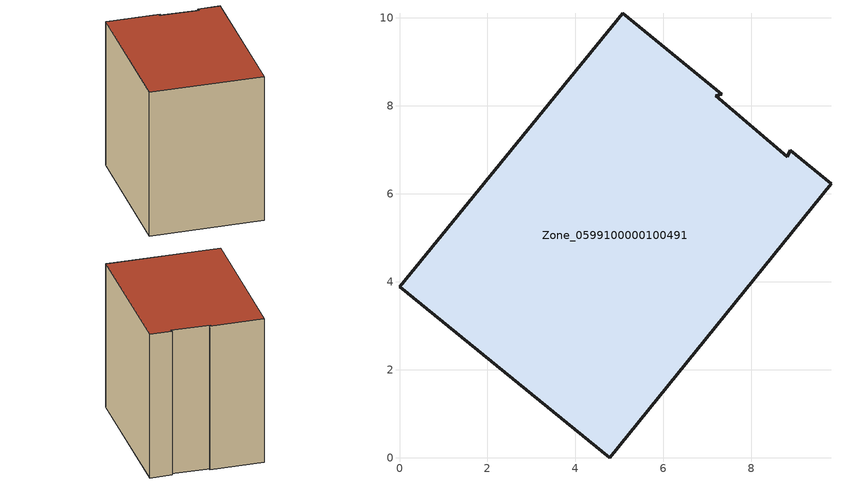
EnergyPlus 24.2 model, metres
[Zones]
Zone_0599100000100491
 floor ground (C_G): 8.89,6.98 9.81,6.23 4.78,0 0,3.89 5.07,10.1 7.32,8.26 7.19,8.23 8.82,6.84 z0
 wall outside (C_F): 4.78,0 9.81,6.23 8.89,6.98 8.82,6.84 7.19,8.23 7.32,8.26 5.07,10.1 0,3.89 4.78,0 z0:8.39
 roof outside (C_R): 9.81,6.23 8.89,6.98 8.82,6.84 7.19,8.23 7.32,8.26 5.07,10.1 0,3.89 4.78,0 z8.39
[BUILDING]
Pand.0599100000100491: North Axis=0; Terrain=City; Loads Convergence Tolerance Value=0.04; Temperature Convergence Tolerance Value=0.4; Solar Distribution=FullExterior; Maximum Number of Warmup Days=25; Minimum Number of Warmup Days=1
[Site:Location]
Rotterdam.The.Hague.AP_ZH_NLD Design_Conditions: Latitude=51.96; Longitude=4.45; Time Zone=1; Elevation=-4.5
[SITE:GROUNDTEMPERATURE:BUILDINGSURFACE]
18, 18, 18, 18, 18, 18, 18, 18, 18, 18, 18, 18
[MATERIAL] Thermal Absorptance=0.9; Solar Absorptance=0.7; Visible Absorptance=0.7
Name | Roughness | Thickness | Conductivity | Density | Specific Heat
G.TI.1946-1964 | MediumSmooth | 0.15 | 1 | 540 | 1210
F.TI.1946-1964 | Rough | 0.3 | 0.857143 | 1920 | 840
R.TI.1946-1964 | MediumRough | 0.2 | 0.277778 | 1500 | 1000
[CONSTRUCTION]
C_G: G.TI.1946-1964
C_F: F.TI.1946-1964
C_R: R.TI.1946-1964
[ZONE]
Zone_0599100000100491: Type=1; Multiplier=1; Ceiling Height=Autocalculate; Volume=Autocalculate; Floor Area=autocalculate; Part of Total Floor Area=Yes
[ZONEINFILTRATION:DESIGNFLOWRATE]
Infil_Zone_0599100000100491: Zone or ZoneList or Space or SpaceList=Zone_0599100000100491; Schedule=AlwaysOn; Design Flow Rate Calculation Method=Flow/Area; Flow Rate per Floor Area=0.003; Constant Term Coefficient=1; Temperature Term Coefficient=0; Velocity Term Coefficient=0; Velocity Squared Term Coefficient=0
[HVACTEMPLATE:ZONE:IDEALLOADSAIRSYSTEM]
Zone_0599100000100491: Maximum Heating Supply Air Temperature=50; Minimum Cooling Supply Air Temperature=13; Maximum Heating Supply Air Humidity Ratio=0.0156; Minimum Cooling Supply Air Humidity Ratio=0.0077; Heating Limit=NoLimit; Cooling Limit=NoLimit; Dehumidification Control Type=ConstantSensibleHeatRatio; Cooling Sensible Heat Ratio=0.7; Dehumidification Setpoint=60; Humidification Control Type=None; Humidification Setpoint=30; Outdoor Air Method=None; Outdoor Air Flow Rate per Person=0.00944; Outdoor Air Flow Rate per Zone Floor Area=0; Outdoor Air Flow Rate per Zone=0; Demand Controlled Ventilation Type=None; Outdoor Air Economizer Type=NoEconomizer; Heat Recovery Type=None; Sensible Heat Recovery Effectiveness=0.7; Latent Heat Recovery Effectiveness=0.65
[ZONECONTROL:THERMOSTAT]
ThermostatControl_Zone_0599100000100491: Zone or ZoneList=Zone_0599100000100491; Control Type Schedule=DualSetpointControlType; Control 1=Thermostat_Zone_0599100000100491; Temperature Difference Between Cutout And Setpoint=0
[THERMOSTATSETPOINT:DUALSETPOINT]
Thermostat_Zone_0599100000100491: Heating Setpoint Temperature Schedule=HeatingSetpoint_Zone_0599100000100491; Cooling Setpoint Temperature Schedule=CoolingSetpoint_Zone_0599100000100491
[SCHEDULE:COMPACT]
HeatingSetpoint_Zone_0599100000100491: Through: 12/31, For: AllDays, Until: 24:00, 21
CoolingSetpoint_Zone_0599100000100491: Through: 12/31, For: AllDays, Until: 24:00, 24
DualSetpointControlType: Through: 12/31, For: AllDays, Until: 24:00, 4
AlwaysOn: Through: 12/31, For: AllDays, Until: 24:00, 1
